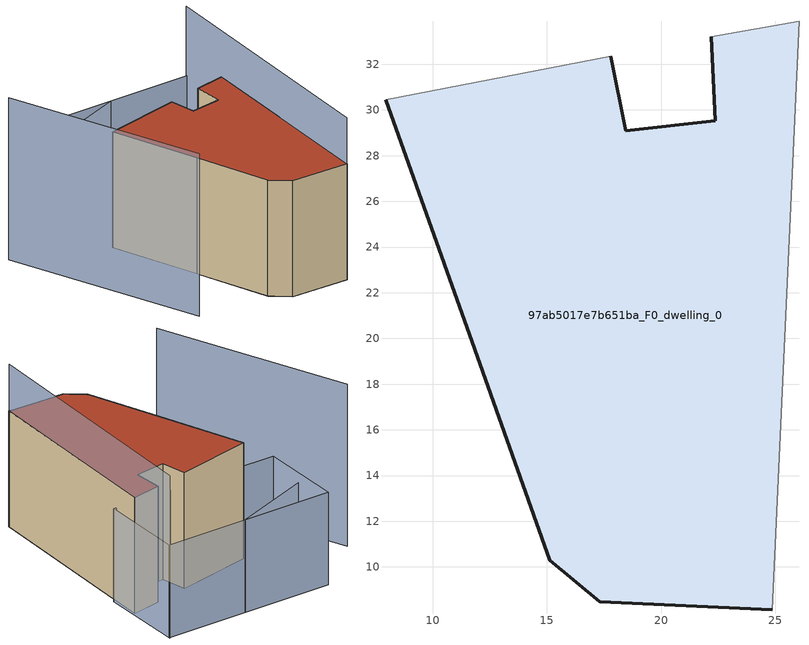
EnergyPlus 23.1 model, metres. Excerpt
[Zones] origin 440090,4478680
97ab5017e7b651ba_F0_dwelling_0
 floor ground (EU_floor_Construction): 24.85,8.12 26.03,33.89 22.18,33.2 22.37,29.52 18.46,29.08 17.79,32.34 7.93,30.45 11.83,19.54 15.13,10.3 17.31,8.47 z0
 wall outside (EU_wall_Construction): 24.85,8.12 17.31,8.47 15.13,10.3 11.83,19.54 7.93,30.45 / 17.79,32.34 18.46,29.08 22.37,29.52 22.18,33.2 z0:15
 wall adiabatic (EU_wall_Construction): 22.18,33.2 26.03,33.89 24.85,8.12 / 7.93,30.45 17.79,32.34 z0:15
 roof outside (EU_roof_Construction): 26.03,33.89 24.85,8.12 17.31,8.47 15.13,10.3 11.83,19.54 7.93,30.45 17.79,32.34 18.46,29.08 22.37,29.52 22.18,33.2 z15
shading: -3.36,35.14 5.9,11.05 / 24.78,8.12 26.38,41.06 z0:21; 15.66,41.21 5.4,37.51 / 3.99,41.43 26.38,41 / 26.38,41 26.17,30.09 / 26.17,30.09 3.77,30.53 / 3.77,30.53 3.99,41.43 z0:12
[Building]
EU S2 Campaign: North Axis=0; Terrain=City; Solar Distribution=FullExterior
[Site:Location]
Madrid: Latitude=40.5; Longitude=-3.5; Time Zone=1; Elevation=609
[SizingPeriod:WeatherFileDays]
AnnualSizingPeriod: Begin Month=1; Begin Day of Month=1; End Month=12; End Day of Month=31; Day of Week for Start Day=Monday; Use Weather File Daylight Saving Period=No; Use Weather File Rain and Snow Indicators=No
[MATERIAL]
EU_InternalMass_Material: Roughness=MediumRough; Thickness=0.1; Conductivity=1; Density=1800; Specific Heat=900; Thermal Absorptance=0.9; Solar Absorptance=0.7; Visible Absorptance=0.7
[MATERIAL:NOMASS] Roughness=MediumRough; Thermal Absorptance=0.9; Solar Absorptance=0.7; Visible Absorptance=0.7
Name | Thermal Resistance
EU_wall_NoMass | 0.419739
EU_roof_NoMass | 0.352165
EU_floor_NoMass | 0.608284
[CONSTRUCTION]
EU_wall_Construction: EU_wall_NoMass
EU_roof_Construction: EU_roof_NoMass
EU_floor_Construction: EU_floor_NoMass
EU_InternalMass_Construction: EU_InternalMass_Material
[ZONE]
97ab5017e7b651ba_F0_dwelling_0: Type=1; Multiplier=1; Ceiling Height=autocalculate; Volume=4700.37; Floor Area=autocalculate; Part of Total Floor Area=Yes
[INTERNALMASS]
97ab5017e7b651ba_F0_dwelling_0_EU_InternalMass: Construction=EU_InternalMass_Construction; Zone or ZoneList=97ab5017e7b651ba_F0_dwelling_0; Surface Area=296.258
[OTHEREQUIPMENT]
EU_Step8_InternalGain_97ab5017e7b651ba_F0_dwelling_0_f000: Fuel Type=Electricity; Zone or ZoneList or Space or SpaceList=97ab5017e7b651ba_F0_dwelling_0; Schedule=EU_Step8_GainSchedule_97ab5017e7b651ba_F0_dwelling_0_f000; Design Level Calculation Method=Watts/Area; Power per Zone Floor Area=1; Fraction Latent=0; Fraction Radiant=0; Fraction Lost=0; Carbon Dioxide Generation Rate=0; EndUse Subcategory=EU_Step8_InternalGains
[ZONEVENTILATION:DESIGNFLOWRATE]
EU_ConstantAir_97ab5017e7b651ba_F0_dwelling_0: Zone or ZoneList or Space or SpaceList=97ab5017e7b651ba_F0_dwelling_0; Schedule=EU_AlwaysOn; Design Flow Rate Calculation Method=AirChanges/Hour; Air Changes per Hour=0.703302; Ventilation Type=Natural; Fan Pressure Rise=0; Fan Total Efficiency=1; Constant Term Coefficient=1; Temperature Term Coefficient=0; Velocity Term Coefficient=0; Velocity Squared Term Coefficient=0; Minimum Indoor Temperature=-100; Maximum Indoor Temperature=100; Delta Temperature=-100; Minimum Outdoor Temperature=-100; Maximum Outdoor Temperature=100; Maximum Wind Speed=40
[HVACTEMPLATE:THERMOSTAT]
EU_HeatOnly_97ab5017e7b651ba_F0_dwelling_0: Constant Heating Setpoint=20; Constant Cooling Setpoint=50
[HVACTEMPLATE:ZONE:IDEALLOADSAIRSYSTEM]
97ab5017e7b651ba_F0_dwelling_0: Template Thermostat=EU_HeatOnly_97ab5017e7b651ba_F0_dwelling_0; System Availability Schedule=EU_AlwaysOn; Maximum Heating Supply Air Temperature=50; Minimum Cooling Supply Air Temperature=13; Maximum Heating Supply Air Humidity Ratio=0.0156; Minimum Cooling Supply Air Humidity Ratio=0.0077; Heating Limit=NoLimit; Cooling Limit=NoLimit; Heating Availability Schedule=EU_AlwaysOn; Cooling Availability Schedule=EU_CoolingOff; Dehumidification Control Type=ConstantSensibleHeatRatio; Cooling Sensible Heat Ratio=0.7; Dehumidification Setpoint=60; Humidification Control Type=None; Humidification Setpoint=30; Outdoor Air Method=None; Outdoor Air Flow Rate per Person=0.00944; Outdoor Air Flow Rate per Zone Floor Area=0; Outdoor Air Flow Rate per Zone=0; Demand Controlled Ventilation Type=None; Outdoor Air Economizer Type=NoEconomizer; Heat Recovery Type=None; Sensible Heat Recovery Effectiveness=0.7; Latent Heat Recovery Effectiveness=0.65
[SIZING:ZONE]
97ab5017e7b651ba_F0_dwelling_0: Zone Cooling Design Supply Air Temperature Input Method=SupplyAirTemperature; Zone Cooling Design Supply Air Temperature=13; Zone Heating Design Supply Air Temperature Input Method=SupplyAirTemperature; Zone Heating Design Supply Air Temperature=50; Zone Cooling Design Supply Air Humidity Ratio=0.008; Zone Heating Design Supply Air Humidity Ratio=0.008; Cooling Design Air Flow Method=DesignDay; Cooling Design Air Flow Rate=0; Cooling Minimum Air Flow per Zone Floor Area=0.000762; Cooling Minimum Air Flow=0; Cooling Minimum Air Flow Fraction=0.2; Heating Design Air Flow Method=DesignDay; Heating Design Air Flow Rate=0; Heating Maximum Air Flow per Zone Floor Area=0.002032; Heating Maximum Air Flow=0.141576; Heating Maximum Air Flow Fraction=0.3; Account for Dedicated Outdoor Air System=No; Dedicated Outdoor Air System Control Strategy=NeutralSupplyAir; Dedicated Outdoor Air Low Setpoint Temperature for Design=autosize; Dedicated Outdoor Air High Setpoint Temperature for Design=autosize; Zone Load Sizing Method=Sensible Load Only No Latent Load; Zone Latent Cooling Design Supply Air Humidity Ratio Input Method=HumidityRatioDifference; Zone Cooling Design Supply Air Humidity Ratio Difference=0.005; Zone Latent Heating Design Supply Air Humidity Ratio Input Method=HumidityRatioDifference; Zone Humidification Design Supply Air Humidity Ratio Difference=0.005
[SCHEDULE:CONSTANT]
Name | Hourly Value
EU_AlwaysOn | 1
EU_CoolingOff | 0
[SCHEDULE:FILE]
EU_Step8_GainSchedule_97ab5017e7b651ba_F0_dwelling_0_f000: File=../../schedules/97ab5017e7b651ba/97ab5017e7b651ba_F0_dwelling_0_f000_gain.csv; Column Number=1; Rows to Skip at Top=0; Number of Hours of Data=8760; Column Separator=Comma; Interpolate to Timestep=No; Minutes per Item=60; Adjust Schedule for Daylight Savings=Yes
